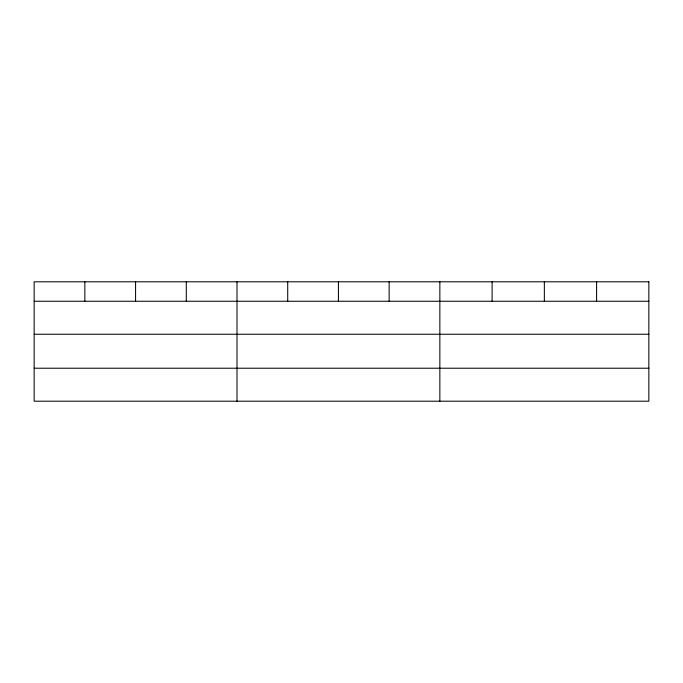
<?xml version="1.0" encoding="UTF-8"?>
<svg xmlns="http://www.w3.org/2000/svg" width="683" height="683" viewBox="0 0 683 683"><rect width="100%" height="100%" fill="white"/><g stroke="black" fill="none" stroke-linecap="round" stroke-linejoin="round"><path stroke-width="1.02" d="M34.15 301.254L648.85 301.254M34.15 334.243L648.85 334.243M34.15 368.222L648.85 368.222M596.601 281.797L596.601 301.254M544.351 281.797L544.351 301.254M492.101 281.797L492.101 301.254M439.852 281.797L439.852 401.203M389.139 281.797L389.139 301.254M338.426 281.797L338.426 301.254M287.714 281.797L287.714 301.254M237.001 281.797L237.001 401.203M186.288 281.797L186.288 301.254M135.576 281.797L135.576 301.254M84.863 281.797L84.863 301.254M648.85 281.797L34.15 281.797L34.15 401.203L648.85 401.203L648.85 281.797"/></g></svg>
